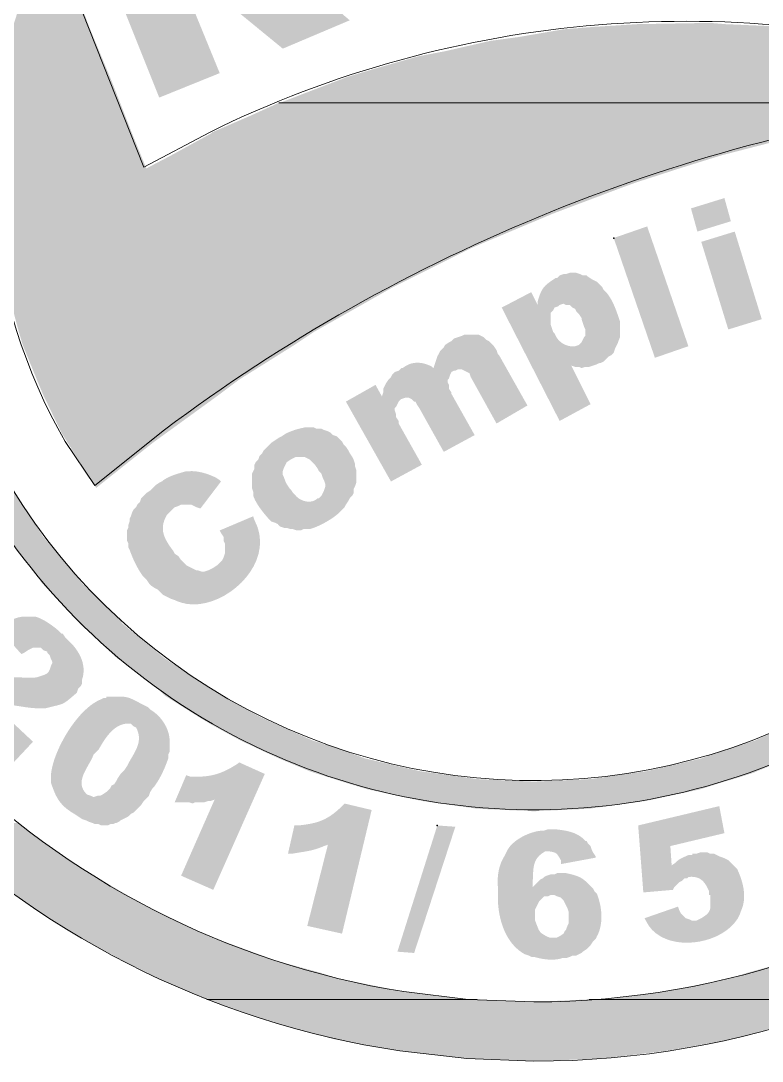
# Model space of a CAD drawing. Header units: inches. Extents: x 0 to 16.2, y 0 to 11.4.
# Drawn here: x 14.613 to 15.093, y 8.907 to 9.58 of the extents above; entities that cross this region are included whole.
import ezdxf

# ---------------------------------------------------------------- set-up
doc = ezdxf.new("R2010")
doc.units = ezdxf.units.IN
doc.header["$MEASUREMENT"] = 0
doc.layers.add('Color-3-Line_Weight-0', color=3, linetype='Continuous', lineweight=0)
doc.layers.add('Color-3-Line_Weight-20', color=3, linetype='Continuous', lineweight=20)
doc.layers.add('P2C-Hatch', color=7, linetype='Continuous')

msp = doc.modelspace()

# ---------------------------------------------------------------- hatches: boundary and pattern name
at = {"layer": 'P2C-Hatch', "transparency": 33554636}
for points in [[(14.71667, 9.68083), (14.6525, 9.655), (14.7025, 9.53), (14.74167, 9.54583), (14.72083, 9.59667), (14.72417, 9.5975), (14.77417, 9.61833), (14.76333, 9.61833), (14.76417, 9.61917), (14.76538, 9.62004), (14.7666, 9.621), (14.76783, 9.62203), (14.76906, 9.62313), (14.77028, 9.62429), (14.77147, 9.6255), (14.77264, 9.62677), (14.77377, 9.62809), (14.77486, 9.62945), (14.7759, 9.63085), (14.77687, 9.63229), (14.77778, 9.63375), (14.77862, 9.63523), (14.77937, 9.63673), (14.78003, 9.63824), (14.78059, 9.63977), (14.78104, 9.64129), (14.78137, 9.64281), (14.78159, 9.64433), (14.78167, 9.64583), (14.7825, 9.6475), (14.71167, 9.62), (14.70167, 9.645), (14.71833, 9.6525), (14.77333, 9.67667), (14.77083, 9.67917), (14.76898, 9.68101), (14.76703, 9.68263), (14.765, 9.68405), (14.76288, 9.68526), (14.7607, 9.68629), (14.75845, 9.68713), (14.75615, 9.68779), (14.75381, 9.68829), (14.75142, 9.68863), (14.74901, 9.68881), (14.74657, 9.68886), (14.74412, 9.68876), (14.74167, 9.68855), (14.73922, 9.68821), (14.73677, 9.68776), (14.73435, 9.68722), (14.73195, 9.68657), (14.72959, 9.68585), (14.72727, 9.68504), (14.725, 9.68417), (14.72083, 9.6825)], [(14.77417, 9.61833), (14.72417, 9.5975), (14.72833, 9.59917), (14.72933, 9.59921), (14.73032, 9.59921), (14.73131, 9.59915), (14.73229, 9.59905), (14.73327, 9.59891), (14.73423, 9.59871), (14.73519, 9.59848), (14.73613, 9.5982), (14.73706, 9.59787), (14.73797, 9.59751), (14.73886, 9.5971), (14.73974, 9.59665), (14.74059, 9.59616), (14.74142, 9.59563), (14.74223, 9.59506), (14.74301, 9.59445), (14.74376, 9.59381), (14.74448, 9.59313), (14.74517, 9.59242), (14.74583, 9.59167), (14.7825, 9.56167), (14.82583, 9.58), (14.7925, 9.60833), (14.79208, 9.60874), (14.79158, 9.60918), (14.791, 9.60964), (14.79035, 9.61012), (14.78965, 9.61062), (14.78889, 9.61112), (14.78808, 9.61164), (14.78724, 9.61215), (14.78638, 9.61266), (14.78549, 9.61316), (14.7846, 9.61365), (14.78371, 9.61412), (14.78282, 9.61457), (14.78195, 9.61499), (14.7811, 9.61537), (14.78028, 9.61573), (14.7795, 9.61603), (14.77878, 9.6163), (14.7781, 9.61651), (14.7775, 9.61667), (14.775, 9.61833)], [(14.61833, 9.60833), (14.6075, 9.575), (14.6575, 9.575)], [(14.61833, 9.60833), (14.645, 9.60833), (14.6575, 9.575)], [(15.01167, 9.5775), (14.985, 9.57583), (15.1075, 9.57583)], [(15.05917, 9.57833), (15.01167, 9.5775), (15.06917, 9.5775)], [(15.01167, 9.5775), (15.06917, 9.5775), (15.1075, 9.57583)], [(14.6075, 9.575), (14.6, 9.54083), (14.67167, 9.54083)], [(14.6075, 9.575), (14.6575, 9.575), (14.67167, 9.54083)], [(14.96417, 9.57417), (14.935, 9.56917), (15.155, 9.56917)], [(14.985, 9.57583), (14.96417, 9.57417), (15.12, 9.57417)], [(14.96417, 9.57417), (15.12, 9.57417), (15.155, 9.56917)], [(14.985, 9.57583), (15.1075, 9.57583), (15.12, 9.57417)], [(14.91667, 9.56667), (14.8875, 9.56), (15.20167, 9.56)], [(14.935, 9.56917), (14.91667, 9.56667), (15.16833, 9.56667)], [(14.91667, 9.56667), (15.16833, 9.56667), (15.20167, 9.56)], [(14.935, 9.56917), (15.155, 9.56917), (15.16833, 9.56667)], [(14.8875, 9.56), (14.87, 9.55667), (15.21583, 9.55667)], [(14.8875, 9.56), (15.20167, 9.56), (15.21583, 9.55667)], [(14.87, 9.55667), (14.84083, 9.54833), (15.2475, 9.54833)], [(14.87, 9.55667), (15.21583, 9.55667), (15.2475, 9.54833)], [(14.82417, 9.54333), (14.79583, 9.5325), (15.2925, 9.5325)], [(14.84083, 9.54833), (14.82417, 9.54333), (15.26167, 9.54333)], [(14.82417, 9.54333), (15.26167, 9.54333), (15.2925, 9.5325)], [(14.84083, 9.54833), (15.2475, 9.54833), (15.26167, 9.54333)], [(14.6, 9.54083), (14.59583, 9.50667), (14.685, 9.50667)], [(14.6, 9.54083), (14.67167, 9.54083), (14.685, 9.50667)], [(14.79583, 9.5325), (14.78083, 9.52667), (15.235, 9.52667)], [(14.79583, 9.5325), (15.2925, 9.5325), (15.235, 9.52667)], [(14.78, 9.52667), (14.76167, 9.51833), (15.17833, 9.51833)], [(14.78, 9.52667), (15.23167, 9.52667), (15.17833, 9.51833)], [(14.76167, 9.51833), (14.73667, 9.5075), (15.12167, 9.5075)], [(14.76167, 9.51833), (15.17833, 9.51833), (15.12167, 9.5075)], [(14.59583, 9.50667), (14.59583, 9.48417), (14.69417, 9.48417)], [(14.59583, 9.50667), (14.685, 9.50667), (14.69417, 9.48417)], [(14.73583, 9.50667), (14.71, 9.4925), (15.06583, 9.4925)], [(14.73667, 9.5075), (14.73583, 9.50667), (15.12083, 9.50667)], [(14.73583, 9.50667), (15.12083, 9.50667), (15.06583, 9.4925)], [(14.73667, 9.5075), (15.12167, 9.5075), (15.12083, 9.50667)], [(14.71, 9.4925), (14.69417, 9.48417), (15.03917, 9.48417)], [(14.71, 9.4925), (15.06583, 9.4925), (15.03917, 9.48417)], [(14.59583, 9.48417), (14.59583, 9.475), (15.01083, 9.475)], [(14.59583, 9.48417), (15.03917, 9.48417), (15.01083, 9.475)], [(14.59583, 9.475), (14.59583, 9.47167), (15.00167, 9.47167)], [(14.59583, 9.475), (15.01083, 9.475), (15.00167, 9.47167)], [(14.59583, 9.47167), (14.59667, 9.455), (14.9575, 9.455)], [(14.59583, 9.47167), (15.00167, 9.47167), (14.9575, 9.455)], [(15.06833, 9.465), (15.04667, 9.45833), (15.05083, 9.44333), (15.0725, 9.45)], [(14.59667, 9.455), (14.59833, 9.4375), (14.91583, 9.4375)], [(14.59667, 9.455), (14.9575, 9.455), (14.91583, 9.4375)], [(14.99667, 9.43917), (15.01833, 9.44667), (15.045, 9.36917), (15.02333, 9.36167)], [(15.075, 9.44333), (15.05333, 9.43667), (15.07083, 9.38), (15.0925, 9.38667)], [(14.59833, 9.4375), (14.59917, 9.4325), (14.90417, 9.4325)], [(14.59833, 9.4375), (14.91583, 9.4375), (14.90417, 9.4325)], [(14.59917, 9.4325), (14.60417, 9.40667), (14.8525, 9.40667)], [(14.59917, 9.4325), (14.90417, 9.4325), (14.8525, 9.40667)], [(14.96, 9.41333), (14.95917, 9.41333), (14.95808, 9.41261), (14.95707, 9.41195), (14.95615, 9.41132), (14.9553, 9.41072), (14.95452, 9.41014), (14.9538, 9.40958), (14.95314, 9.40903), (14.95254, 9.40847), (14.95198, 9.4079), (14.95147, 9.40731), (14.95099, 9.40669), (14.95055, 9.40603), (14.95013, 9.40532), (14.94974, 9.40456), (14.94935, 9.40373), (14.94898, 9.40283), (14.94862, 9.40185), (14.94825, 9.40078), (14.94788, 9.39961), (14.9475, 9.39833), (14.9475, 9.39583), (14.9825, 9.4125), (14.98, 9.41417), (14.97917, 9.415), (14.97667, 9.415), (14.975, 9.41583), (14.9725, 9.41667), (14.96833, 9.41667), (14.96583, 9.41583), (14.96417, 9.41583), (14.96167, 9.415)], [(14.94333, 9.40417), (14.92417, 9.39417), (14.96167, 9.32083), (14.98167, 9.33167), (14.96917, 9.35667), (15, 9.37333), (15.00083, 9.375), (15.00083, 9.38333), (14.97417, 9.37), (14.97167, 9.36917), (14.97092, 9.36909), (14.97018, 9.36906), (14.96943, 9.36909), (14.96868, 9.36916), (14.96794, 9.36928), (14.96721, 9.36945), (14.96648, 9.36966), (14.96577, 9.36992), (14.96507, 9.37021), (14.9644, 9.37055), (14.96374, 9.37093), (14.9631, 9.37134), (14.96249, 9.37179), (14.96191, 9.37228), (14.96136, 9.3728), (14.96085, 9.37335), (14.96036, 9.37393), (14.95992, 9.37453), (14.95952, 9.37517), (14.95917, 9.37583), (14.95833, 9.3775), (14.9575, 9.37833), (14.95583, 9.38333), (14.95583, 9.39083), (14.9575, 9.3925), (14.95833, 9.39417), (14.96083, 9.395), (14.9875, 9.40917), (14.98583, 9.41083), (14.9825, 9.4125), (14.9475, 9.39583)], [(14.9875, 9.40917), (14.96083, 9.395), (14.96167, 9.39583), (14.96417, 9.39667), (14.96583, 9.39583), (14.96833, 9.39583), (14.97, 9.39417), (14.97167, 9.39333), (14.9725, 9.39167), (14.97417, 9.39), (14.97583, 9.3875), (14.97583, 9.38667), (14.9775, 9.38167), (14.97833, 9.38), (14.97833, 9.37583), (14.9775, 9.375), (14.97583, 9.37167), (14.97417, 9.37), (15.00083, 9.38333), (15.00083, 9.385), (15.00045, 9.38611), (15.00006, 9.38723), (14.99967, 9.38836), (14.99928, 9.38949), (14.99888, 9.39062), (14.99847, 9.39175), (14.99804, 9.39288), (14.9976, 9.394), (14.99714, 9.39511), (14.99666, 9.3962), (14.99616, 9.39728), (14.99562, 9.39835), (14.99506, 9.39939), (14.99446, 9.4004), (14.99382, 9.40139), (14.99315, 9.40235), (14.99243, 9.40328), (14.99167, 9.40417), (14.99086, 9.40502), (14.99, 9.40583), (14.98917, 9.4075)], [(14.60417, 9.40667), (14.605, 9.40333), (14.84667, 9.40333)], [(14.60417, 9.40667), (14.8525, 9.40667), (14.84667, 9.40333)], [(14.605, 9.40333), (14.61167, 9.37833), (14.8025, 9.37833)], [(14.605, 9.40333), (14.84667, 9.40333), (14.8025, 9.37833)], [(14.61167, 9.37833), (14.61417, 9.37), (14.79, 9.37)], [(14.61167, 9.37833), (14.8025, 9.37833), (14.79, 9.37)], [(14.89333, 9.37417), (14.89167, 9.3725), (14.89, 9.37167), (14.8875, 9.37), (14.88667, 9.36833), (14.885, 9.36667), (14.88417, 9.36583), (14.8825, 9.3625), (14.88, 9.355), (14.84667, 9.33667), (14.91417, 9.37333), (14.9125, 9.375), (14.90917, 9.37667), (14.9, 9.37667), (14.89833, 9.37583), (14.89583, 9.375)], [(14.61417, 9.37), (14.62333, 9.3475), (14.75417, 9.3475)], [(14.61417, 9.37), (14.79, 9.37), (14.75417, 9.3475)], [(14.8425, 9.34417), (14.82333, 9.33333), (14.8525, 9.28167), (14.8725, 9.2925), (14.8575, 9.31917), (14.8575, 9.32083), (14.85583, 9.32333), (14.85583, 9.325), (14.855, 9.3275), (14.855, 9.32917), (14.85583, 9.33), (14.8575, 9.33333), (14.85917, 9.335), (14.91917, 9.36917), (14.91583, 9.3725), (14.91417, 9.37333), (14.84667, 9.33667)], [(14.91917, 9.36917), (14.85917, 9.335), (14.89333, 9.35333), (14.89417, 9.35333), (14.89583, 9.35417), (14.89833, 9.35417), (14.90333, 9.35167), (14.90417, 9.34917), (14.92083, 9.31917), (14.94083, 9.33083), (14.9225, 9.36333), (14.92167, 9.36417), (14.92083, 9.36667)], [(15, 9.37333), (14.96917, 9.35667), (14.97167, 9.35583), (14.97417, 9.35583), (14.97583, 9.355), (14.97833, 9.35583), (14.98083, 9.35583), (14.98333, 9.35667), (14.98583, 9.3575), (14.9875, 9.35833), (14.98833, 9.35833), (14.99, 9.35917), (14.99333, 9.3625), (14.995, 9.36333), (14.99667, 9.365), (14.9975, 9.3675), (14.99917, 9.37083)], [(14.86, 9.355), (14.85917, 9.355), (14.8575, 9.35333), (14.855, 9.3525), (14.85333, 9.35083), (14.8525, 9.34917), (14.85083, 9.3475), (14.84917, 9.345), (14.8475, 9.34167), (14.8475, 9.33917), (14.84667, 9.33667), (14.88, 9.355), (14.87917, 9.35583), (14.87848, 9.35621), (14.87778, 9.35656), (14.87707, 9.35688), (14.87635, 9.35718), (14.87561, 9.35745), (14.87487, 9.35769), (14.87412, 9.3579), (14.87336, 9.35808), (14.8726, 9.35823), (14.87183, 9.35834), (14.87106, 9.35843), (14.87028, 9.35848), (14.86951, 9.35849), (14.86873, 9.35846), (14.86796, 9.3584), (14.86719, 9.3583), (14.86643, 9.35816), (14.86567, 9.35799), (14.86491, 9.35776), (14.86417, 9.3575), (14.8625, 9.35667)], [(14.85917, 9.335), (14.86167, 9.33583), (14.86417, 9.33583), (14.86583, 9.335), (14.8675, 9.33333), (14.86833, 9.33333), (14.86917, 9.33167), (14.87083, 9.32917), (14.88667, 9.30083), (14.90667, 9.31167), (14.89167, 9.33833), (14.89167, 9.33917), (14.89, 9.34167), (14.89, 9.34417), (14.88917, 9.34583), (14.88917, 9.3475), (14.89, 9.34833), (14.89083, 9.35083), (14.89167, 9.3525), (14.89333, 9.35333)], [(14.62333, 9.3475), (14.6275, 9.3375), (14.74083, 9.3375)], [(14.62333, 9.3475), (14.75417, 9.3475), (14.74083, 9.3375)], [(14.6275, 9.3375), (14.63917, 9.31333), (14.7075, 9.31333)], [(14.6275, 9.3375), (14.74083, 9.3375), (14.7075, 9.31333)], [(14.7775, 9.30833), (14.775, 9.30667), (14.77, 9.30167), (14.76917, 9.3), (14.7675, 9.29833), (14.76667, 9.29583), (14.765, 9.29417), (14.76417, 9.2925), (14.76417, 9.29), (14.7625, 9.28667), (14.7625, 9.27917), (14.7875, 9.29583), (14.79083, 9.2975), (14.79667, 9.2975), (14.8, 9.29583), (14.80333, 9.2925), (14.805, 9.29), (14.80583, 9.28833), (14.8075, 9.28667), (14.80833, 9.28417), (14.80917, 9.2825), (14.81, 9.28), (14.81, 9.27833), (14.80917, 9.27583), (14.8075, 9.2725), (14.80583, 9.27083), (14.83, 9.2875), (14.83, 9.28917), (14.82917, 9.29167), (14.82917, 9.29333), (14.82833, 9.29583), (14.8275, 9.2975), (14.82583, 9.3), (14.825, 9.30167), (14.82333, 9.30417), (14.82167, 9.30583), (14.82083, 9.3075), (14.8175, 9.31083), (14.815, 9.31167), (14.81333, 9.31333), (14.81167, 9.31417), (14.80917, 9.315), (14.8075, 9.31583), (14.80417, 9.31583), (14.8025, 9.31667), (14.79667, 9.31667), (14.7959, 9.31648), (14.7952, 9.31631), (14.79457, 9.31616), (14.79399, 9.31602), (14.79347, 9.31589), (14.79299, 9.31578), (14.79254, 9.31567), (14.79211, 9.31556), (14.7917, 9.31545), (14.7913, 9.31534), (14.7909, 9.31522), (14.79049, 9.31509), (14.79006, 9.31495), (14.7896, 9.31479), (14.78911, 9.31461), (14.78857, 9.31441), (14.78799, 9.31419), (14.78734, 9.31394), (14.78663, 9.31365), (14.78583, 9.31333), (14.78417, 9.3125), (14.78167, 9.31083), (14.78, 9.31)], [(14.63917, 9.31333), (14.64333, 9.30667), (14.69833, 9.30667)], [(14.63917, 9.31333), (14.7075, 9.31333), (14.69833, 9.30667)], [(14.64333, 9.30667), (14.69833, 9.30667), (14.66167, 9.2775)], [(14.7625, 9.27917), (14.7625, 9.2775), (14.76333, 9.275), (14.76333, 9.2725), (14.76367, 9.27164), (14.76403, 9.27079), (14.76441, 9.26997), (14.76482, 9.26916), (14.76525, 9.26836), (14.76569, 9.26758), (14.76616, 9.26681), (14.76665, 9.26605), (14.76715, 9.2653), (14.76766, 9.26456), (14.76819, 9.26383), (14.76873, 9.26311), (14.76928, 9.2624), (14.76984, 9.26169), (14.77041, 9.26098), (14.77099, 9.26028), (14.77157, 9.25959), (14.77216, 9.25889), (14.77274, 9.2582), (14.77333, 9.2575), (14.775, 9.25583), (14.7775, 9.255), (14.77917, 9.25417), (14.78083, 9.2525), (14.78333, 9.25167), (14.785, 9.25167), (14.7875, 9.25083), (14.78917, 9.25083), (14.79167, 9.25), (14.79417, 9.25), (14.79583, 9.25083), (14.8, 9.25083), (14.8025, 9.25167), (14.80331, 9.25198), (14.80415, 9.25233), (14.80501, 9.2527), (14.80589, 9.2531), (14.80678, 9.25353), (14.80768, 9.25397), (14.80859, 9.25444), (14.80951, 9.25492), (14.81042, 9.25543), (14.81132, 9.25595), (14.81222, 9.25648), (14.8131, 9.25703), (14.81396, 9.25759), (14.81481, 9.25815), (14.81562, 9.25873), (14.81641, 9.25931), (14.81716, 9.2599), (14.81787, 9.26049), (14.81854, 9.26108), (14.81917, 9.26167), (14.8225, 9.265), (14.82333, 9.26667), (14.825, 9.26917), (14.82583, 9.27083), (14.8275, 9.2725), (14.82833, 9.27417), (14.82833, 9.27667), (14.82917, 9.27833), (14.83, 9.28083), (14.83, 9.2875), (14.80583, 9.27083), (14.805, 9.27083), (14.80443, 9.27029), (14.80381, 9.26983), (14.80315, 9.26945), (14.80245, 9.26914), (14.80172, 9.2689), (14.80097, 9.26874), (14.8002, 9.26865), (14.79941, 9.26862), (14.79862, 9.26865), (14.79782, 9.26874), (14.79702, 9.2689), (14.79623, 9.26911), (14.79546, 9.26937), (14.7947, 9.26968), (14.79396, 9.27005), (14.79326, 9.27045), (14.79259, 9.27091), (14.79196, 9.2714), (14.79137, 9.27193), (14.79083, 9.2725), (14.78917, 9.27417), (14.7875, 9.27667), (14.78667, 9.2775), (14.785, 9.28), (14.78417, 9.28167), (14.78333, 9.28417), (14.7825, 9.28583), (14.7825, 9.28833), (14.78333, 9.29083), (14.785, 9.29417), (14.7875, 9.29583)], [(14.69833, 9.2775), (14.69667, 9.27583), (14.69417, 9.27417), (14.69083, 9.27083), (14.69, 9.26833), (14.68833, 9.26667), (14.6875, 9.265), (14.68583, 9.26333), (14.685, 9.26167), (14.68417, 9.25917), (14.68333, 9.2575), (14.68333, 9.25583), (14.6825, 9.25333), (14.6825, 9.25167), (14.68167, 9.25), (14.68167, 9.24333), (14.6825, 9.24167), (14.71083, 9.26333), (14.7125, 9.265), (14.715, 9.26583), (14.71667, 9.26667), (14.72333, 9.26667), (14.72667, 9.265), (14.72917, 9.26417), (14.7425, 9.28167), (14.74167, 9.2825), (14.73917, 9.28417), (14.73844, 9.28452), (14.73769, 9.28487), (14.73691, 9.28521), (14.73611, 9.28555), (14.7353, 9.28587), (14.73447, 9.28618), (14.73362, 9.28647), (14.73276, 9.28675), (14.7319, 9.28701), (14.73103, 9.28726), (14.73015, 9.28748), (14.72927, 9.28768), (14.7284, 9.28786), (14.72752, 9.28801), (14.72666, 9.28814), (14.7258, 9.28824), (14.72495, 9.28831), (14.72412, 9.28835), (14.7233, 9.28836), (14.7225, 9.28833), (14.72, 9.28833), (14.71921, 9.2881), (14.71841, 9.28786), (14.71759, 9.28762), (14.71677, 9.28738), (14.71594, 9.28713), (14.7151, 9.28688), (14.71426, 9.28662), (14.71342, 9.28635), (14.71258, 9.28607), (14.71175, 9.28578), (14.71092, 9.28547), (14.71011, 9.28514), (14.7093, 9.28479), (14.70851, 9.28442), (14.70773, 9.28403), (14.70697, 9.28361), (14.70623, 9.28317), (14.70552, 9.2827), (14.70483, 9.2822), (14.70417, 9.28167), (14.7025, 9.28083), (14.7, 9.27917)], [(14.585, 9.27583), (14.60417, 9.24583), (14.6275, 9.24583)], [(14.585, 9.27583), (14.6075, 9.27583), (14.6275, 9.24583)], [(14.6825, 9.24167), (14.6825, 9.23917), (14.68333, 9.2375), (14.68366, 9.23662), (14.68399, 9.23574), (14.68432, 9.23487), (14.68467, 9.234), (14.68502, 9.23314), (14.68539, 9.23228), (14.68576, 9.23142), (14.68614, 9.23057), (14.68654, 9.22973), (14.68694, 9.22889), (14.68736, 9.22805), (14.68779, 9.22722), (14.68822, 9.2264), (14.68868, 9.22558), (14.68914, 9.22477), (14.68962, 9.22397), (14.69011, 9.22318), (14.69061, 9.22239), (14.69113, 9.22161), (14.69167, 9.22083), (14.69417, 9.21833), (14.69583, 9.21583), (14.6975, 9.21417), (14.7, 9.2125), (14.70167, 9.21167), (14.705, 9.20833), (14.70833, 9.20667), (14.71, 9.20583), (14.7125, 9.205), (14.71417, 9.20417), (14.74, 9.2275), (14.7375, 9.22583), (14.73417, 9.22417), (14.73167, 9.22333), (14.73, 9.22333), (14.7275, 9.22417), (14.72667, 9.22417), (14.72, 9.2275), (14.71667, 9.23083), (14.715, 9.23333), (14.7125, 9.235), (14.71167, 9.23667), (14.71083, 9.23779), (14.71002, 9.2389), (14.70925, 9.24), (14.70852, 9.2411), (14.70784, 9.24219), (14.70722, 9.24328), (14.70665, 9.24437), (14.70615, 9.24546), (14.70572, 9.24656), (14.70537, 9.24768), (14.7051, 9.2488), (14.70493, 9.24994), (14.70485, 9.25111), (14.70487, 9.25229), (14.705, 9.25349), (14.70525, 9.25473), (14.70562, 9.25599), (14.70611, 9.25729), (14.70674, 9.25863), (14.7075, 9.26), (14.71083, 9.26333)], [(14.74167, 9.25), (14.7425, 9.24833), (14.74417, 9.24583), (14.74417, 9.24333), (14.745, 9.24167), (14.745, 9.235), (14.74417, 9.2325), (14.74333, 9.23083), (14.74, 9.2275), (14.71417, 9.20417), (14.71667, 9.20333), (14.72047, 9.20245), (14.72443, 9.20213), (14.72849, 9.20235), (14.7326, 9.20307), (14.73671, 9.20425), (14.74078, 9.20588), (14.74474, 9.2079), (14.74856, 9.21031), (14.75217, 9.21305), (14.75554, 9.2161), (14.7586, 9.21944), (14.7613, 9.22301), (14.76361, 9.2268), (14.76546, 9.23078), (14.7668, 9.2349), (14.76759, 9.23915), (14.76777, 9.24348), (14.76729, 9.24786), (14.76611, 9.25227), (14.76417, 9.25667), (14.76333, 9.25917)], [(14.60417, 9.24583), (14.60417, 9.245), (14.62833, 9.245)], [(14.60417, 9.24583), (14.6275, 9.24583), (14.62833, 9.245)], [(14.60417, 9.245), (14.62583, 9.2175), (14.65167, 9.2175)], [(14.60417, 9.245), (14.62833, 9.245), (14.65167, 9.2175)], [(14.62583, 9.2175), (14.62583, 9.21667), (14.65167, 9.21667)], [(14.62583, 9.2175), (14.65167, 9.2175), (14.65167, 9.21667)], [(14.62583, 9.21667), (14.65, 9.19167), (14.6775, 9.19167)], [(14.62583, 9.21667), (14.65167, 9.21667), (14.6775, 9.19167)], [(14.64, 9.18333), (14.63917, 9.18333), (14.6375, 9.185), (14.63699, 9.18546), (14.63642, 9.18594), (14.6358, 9.18646), (14.63514, 9.18699), (14.63443, 9.18754), (14.63368, 9.1881), (14.6329, 9.18866), (14.6321, 9.18922), (14.63128, 9.18978), (14.63044, 9.19033), (14.6296, 9.19087), (14.62875, 9.19138), (14.6279, 9.19187), (14.62706, 9.19233), (14.62624, 9.19275), (14.62543, 9.19314), (14.62465, 9.19348), (14.62389, 9.19376), (14.62318, 9.19399), (14.6225, 9.19417), (14.61833, 9.19417), (14.61747, 9.19426), (14.61661, 9.19431), (14.61575, 9.19432), (14.61489, 9.19429), (14.61404, 9.19422), (14.61319, 9.19411), (14.61235, 9.19396), (14.61152, 9.19377), (14.6107, 9.19355), (14.60989, 9.1933), (14.60908, 9.19301), (14.60829, 9.19269), (14.60751, 9.19234), (14.60675, 9.19196), (14.606, 9.19156), (14.60526, 9.19113), (14.60454, 9.19067), (14.60384, 9.19019), (14.60316, 9.18969), (14.6025, 9.18917), (14.6, 9.18833), (14.59833, 9.18667), (14.61333, 9.17), (14.615, 9.17083), (14.6175, 9.1725), (14.62083, 9.17417), (14.62583, 9.17417), (14.6275, 9.1725), (14.63, 9.17167), (14.6525, 9.15083), (14.6525, 9.15333), (14.65296, 9.1548), (14.65329, 9.15627), (14.65349, 9.15773), (14.65358, 9.15917), (14.65355, 9.16061), (14.65342, 9.16203), (14.65318, 9.16343), (14.65285, 9.16482), (14.65243, 9.16618), (14.65192, 9.16752), (14.65133, 9.16884), (14.65067, 9.17012), (14.64994, 9.17138), (14.64914, 9.17261), (14.64829, 9.1738), (14.64738, 9.17495), (14.64643, 9.17607), (14.64543, 9.17715), (14.6444, 9.17818), (14.64333, 9.17917), (14.64167, 9.18083)], [(14.65, 9.19167), (14.65083, 9.19), (14.67833, 9.19)], [(14.65, 9.19167), (14.6775, 9.19167), (14.67833, 9.19)], [(14.65083, 9.19), (14.675, 9.1675), (14.70583, 9.1675)], [(14.65083, 9.19), (14.67833, 9.19), (14.70583, 9.1675)], [(14.6525, 9.15083), (14.63, 9.17167), (14.63, 9.17083), (14.63167, 9.16917), (14.6325, 9.16667), (14.63333, 9.165), (14.63333, 9.16417), (14.6325, 9.1625), (14.63167, 9.16), (14.63083, 9.15833), (14.63, 9.1575), (14.62833, 9.15667), (14.62583, 9.15583), (14.62333, 9.155), (14.62248, 9.15489), (14.62164, 9.15481), (14.62081, 9.15476), (14.61998, 9.15472), (14.61916, 9.1547), (14.61834, 9.1547), (14.61752, 9.15471), (14.6167, 9.15473), (14.61588, 9.15476), (14.61507, 9.1548), (14.61425, 9.15484), (14.61343, 9.15488), (14.61261, 9.15492), (14.61178, 9.15496), (14.61094, 9.15499), (14.61011, 9.15502), (14.60926, 9.15504), (14.6084, 9.15504), (14.60754, 9.15503), (14.60667, 9.155), (14.605, 9.15583), (14.59667, 9.15583), (14.59595, 9.15608), (14.59522, 9.15629), (14.59448, 9.15646), (14.59374, 9.1566), (14.59299, 9.1567), (14.59223, 9.15676), (14.59147, 9.1568), (14.59071, 9.15682), (14.58994, 9.1568), (14.58918, 9.15677), (14.58841, 9.15672), (14.58764, 9.15665), (14.58688, 9.15657), (14.58612, 9.15648), (14.58536, 9.15638), (14.58461, 9.15627), (14.58386, 9.15616), (14.58312, 9.15605), (14.58239, 9.15594), (14.58167, 9.15583), (14.57833, 9.15583), (14.57734, 9.15533), (14.57647, 9.15494), (14.57571, 9.15464), (14.57504, 9.15443), (14.57444, 9.15428), (14.57391, 9.15419), (14.57343, 9.15414), (14.57297, 9.1541), (14.57253, 9.15408), (14.57208, 9.15404), (14.57162, 9.15398), (14.57113, 9.15389), (14.57059, 9.15374), (14.56999, 9.15353), (14.56931, 9.15324), (14.56853, 9.15284), (14.56764, 9.15234), (14.56663, 9.15171), (14.56548, 9.15093), (14.56417, 9.15), (14.56167, 9.14917), (14.55833, 9.14583), (14.60833, 9.1), (14.62083, 9.11333), (14.595, 9.1375), (14.6, 9.1375), (14.6011, 9.13751), (14.60224, 9.13748), (14.60342, 9.13741), (14.60463, 9.13731), (14.60587, 9.13717), (14.60713, 9.13701), (14.60842, 9.13683), (14.60972, 9.13664), (14.61103, 9.13643), (14.61235, 9.13622), (14.61368, 9.13602), (14.615, 9.13581), (14.61632, 9.13562), (14.61762, 9.13545), (14.61891, 9.13529), (14.62019, 9.13516), (14.62144, 9.13506), (14.62266, 9.135), (14.62385, 9.13498), (14.625, 9.135), (14.62917, 9.135), (14.63092, 9.13546), (14.63247, 9.13584), (14.63383, 9.13618), (14.63504, 9.13647), (14.6361, 9.13672), (14.63705, 9.13696), (14.63789, 9.13719), (14.63866, 9.13743), (14.63937, 9.13768), (14.64004, 9.13796), (14.64069, 9.13829), (14.64134, 9.13866), (14.64202, 9.1391), (14.64275, 9.13962), (14.64354, 9.14022), (14.64441, 9.14093), (14.64539, 9.14175), (14.64649, 9.14269), (14.64775, 9.14377), (14.64917, 9.145), (14.65, 9.1475), (14.65167, 9.14917)], [(14.675, 9.1675), (14.6775, 9.16583), (14.70833, 9.16583)], [(14.675, 9.1675), (14.70583, 9.1675), (14.70833, 9.16583)], [(14.6775, 9.16583), (14.70167, 9.1475), (14.73583, 9.1475)], [(14.6775, 9.16583), (14.70833, 9.16583), (14.73583, 9.1475)], [(14.70167, 9.1475), (14.70583, 9.14333), (14.7425, 9.14333)], [(14.70167, 9.1475), (14.73583, 9.1475), (14.7425, 9.14333)], [(14.695, 9.13583), (14.69333, 9.13667), (14.69175, 9.13746), (14.69033, 9.13818), (14.68907, 9.13883), (14.68793, 9.13942), (14.6869, 9.13995), (14.68596, 9.14042), (14.68509, 9.14084), (14.68427, 9.1412), (14.68347, 9.14151), (14.68268, 9.14178), (14.68188, 9.142), (14.68105, 9.14219), (14.68017, 9.14233), (14.67921, 9.14244), (14.67816, 9.14251), (14.677, 9.14256), (14.67571, 9.14258), (14.67426, 9.14257), (14.67264, 9.14255), (14.67083, 9.1425), (14.66833, 9.1425), (14.66833, 9.14167), (14.66667, 9.14167), (14.665, 9.14083), (14.66271, 9.13979), (14.66043, 9.13846), (14.65816, 9.13687), (14.65592, 9.13503), (14.65371, 9.13297), (14.65155, 9.13072), (14.64945, 9.1283), (14.64742, 9.12573), (14.64547, 9.12304), (14.64361, 9.12026), (14.64186, 9.11741), (14.64022, 9.1145), (14.6387, 9.11158), (14.63732, 9.10865), (14.63609, 9.10576), (14.63501, 9.10291), (14.6341, 9.10013), (14.63337, 9.09746), (14.63284, 9.0949), (14.6325, 9.0925), (14.6325, 9.08667), (14.63297, 9.08526), (14.63344, 9.08392), (14.63392, 9.08264), (14.6344, 9.08142), (14.63489, 9.08025), (14.6354, 9.07913), (14.63594, 9.07806), (14.6365, 9.07703), (14.6371, 9.07604), (14.63774, 9.07509), (14.63842, 9.07417), (14.63916, 9.07327), (14.63995, 9.0724), (14.6408, 9.07155), (14.64172, 9.07072), (14.64271, 9.06989), (14.64378, 9.06908), (14.64493, 9.06828), (14.64617, 9.06747), (14.6475, 9.06667), (14.65, 9.065), (14.6525, 9.06333), (14.655, 9.0625), (14.65667, 9.06167), (14.65917, 9.06083), (14.66083, 9.06), (14.66333, 9.06), (14.665, 9.05917), (14.66917, 9.05917), (14.67083, 9.06), (14.6725, 9.06), (14.67417, 9.06083), (14.675, 9.06083), (14.67667, 9.06167), (14.6775, 9.0625), (14.67917, 9.06333), (14.65583, 9.07917), (14.655, 9.08), (14.654, 9.08122), (14.65325, 9.08245), (14.65272, 9.0837), (14.65239, 9.08496), (14.65226, 9.08623), (14.65229, 9.08751), (14.65246, 9.0888), (14.65277, 9.09008), (14.6532, 9.09137), (14.65371, 9.09266), (14.65431, 9.09394), (14.65496, 9.09522), (14.65564, 9.09649), (14.65635, 9.09775), (14.65706, 9.099), (14.65776, 9.10024), (14.65842, 9.10146), (14.65902, 9.10266), (14.65956, 9.10384), (14.66, 9.105), (14.66333, 9.10833), (14.664, 9.1095), (14.6647, 9.11069), (14.66543, 9.1119), (14.66619, 9.11311), (14.66698, 9.11433), (14.6678, 9.11552), (14.66867, 9.1167), (14.66957, 9.11783), (14.67052, 9.11893), (14.67151, 9.11996), (14.67254, 9.12093), (14.67362, 9.12183), (14.67475, 9.12264), (14.67592, 9.12335), (14.67716, 9.12395), (14.67844, 9.12444), (14.67978, 9.1248), (14.68118, 9.12502), (14.68264, 9.12509), (14.68417, 9.125), (14.68583, 9.12333), (14.70917, 9.10917), (14.70917, 9.11083), (14.70927, 9.11211), (14.70929, 9.11337), (14.70924, 9.11463), (14.70912, 9.11587), (14.70893, 9.1171), (14.70867, 9.11831), (14.70835, 9.1195), (14.70796, 9.12067), (14.70751, 9.12182), (14.70701, 9.12295), (14.70644, 9.12405), (14.70582, 9.12512), (14.70515, 9.12616), (14.70443, 9.12718), (14.70366, 9.12816), (14.70285, 9.1291), (14.70199, 9.13001), (14.70109, 9.13088), (14.70015, 9.13171), (14.69917, 9.1325), (14.69667, 9.13417)], [(14.70583, 9.14333), (14.72833, 9.12917), (14.76833, 9.12917)], [(14.70583, 9.14333), (14.7425, 9.14333), (14.76833, 9.12917)], [(14.72833, 9.12917), (14.73667, 9.12417), (14.77917, 9.12417)], [(14.72833, 9.12917), (14.76833, 9.12917), (14.77917, 9.12417)], [(14.70917, 9.10917), (14.68583, 9.12333), (14.6875, 9.1225), (14.68833, 9.12083), (14.6888, 9.1195), (14.68913, 9.11821), (14.68932, 9.11694), (14.68939, 9.1157), (14.68935, 9.11449), (14.6892, 9.1133), (14.68895, 9.11213), (14.68863, 9.11097), (14.68822, 9.10984), (14.68776, 9.10871), (14.68723, 9.10759), (14.68666, 9.10648), (14.68606, 9.10537), (14.68543, 9.10427), (14.68478, 9.10316), (14.68413, 9.10205), (14.68349, 9.10093), (14.68285, 9.0998), (14.68224, 9.09866), (14.68167, 9.0975), (14.68, 9.095), (14.6775, 9.0925), (14.67583, 9.09), (14.675, 9.08833), (14.67333, 9.08583), (14.67167, 9.085), (14.67083, 9.08333), (14.67, 9.0825), (14.66833, 9.08083), (14.66583, 9.07917), (14.66417, 9.07833), (14.6625, 9.07833), (14.66, 9.0775), (14.65833, 9.07833), (14.65583, 9.07917), (14.67917, 9.06333), (14.6825, 9.065), (14.68417, 9.06667), (14.68583, 9.0675), (14.69083, 9.0725), (14.6925, 9.075), (14.69583, 9.07833), (14.69667, 9.08083), (14.69833, 9.08333), (14.69917, 9.08417), (14.69972, 9.08492), (14.70027, 9.08571), (14.70082, 9.08653), (14.70136, 9.08738), (14.70189, 9.08825), (14.70241, 9.08914), (14.70292, 9.09006), (14.70343, 9.09099), (14.70392, 9.09193), (14.7044, 9.09289), (14.70486, 9.09386), (14.70531, 9.09483), (14.70575, 9.0958), (14.70617, 9.09678), (14.70658, 9.09775), (14.70697, 9.09872), (14.70734, 9.09969), (14.70769, 9.10064), (14.70802, 9.10158), (14.70833, 9.1025), (14.70833, 9.105), (14.70917, 9.10667)], [(14.73667, 9.12417), (14.755, 9.11417), (14.80167, 9.11417)], [(14.73667, 9.12417), (14.77917, 9.12417), (14.80167, 9.11417)], [(15.11, 9.12417), (15.08833, 9.11417), (15.13417, 9.11417)], [(14.755, 9.11417), (14.76917, 9.1075), (14.8225, 9.1075)], [(14.755, 9.11417), (14.80167, 9.11417), (14.8225, 9.1075)], [(15.08833, 9.11417), (15.06667, 9.1075), (15.12083, 9.1075)], [(15.08833, 9.11417), (15.13417, 9.11417), (15.12083, 9.1075)], [(14.76917, 9.1075), (14.78, 9.1025), (14.83583, 9.1025)], [(14.76917, 9.1075), (14.8225, 9.1075), (14.83583, 9.1025)], [(15.06667, 9.1075), (15.05333, 9.1025), (15.11, 9.1025)], [(15.06667, 9.1075), (15.12083, 9.1075), (15.11, 9.1025)], [(14.77083, 9.0925), (14.75417, 9.1), (14.75333, 9.09917), (14.75177, 9.09816), (14.75025, 9.09723), (14.74875, 9.09637), (14.74729, 9.09557), (14.74585, 9.09484), (14.74442, 9.09418), (14.743, 9.09358), (14.74158, 9.09304), (14.74016, 9.09256), (14.73872, 9.09214), (14.73728, 9.09178), (14.7358, 9.09147), (14.73431, 9.09122), (14.73277, 9.09102), (14.7312, 9.09087), (14.72958, 9.09077), (14.7279, 9.09072), (14.72617, 9.09071), (14.72437, 9.09075), (14.7225, 9.09083), (14.72, 9.09167), (14.73833, 9.07583), (14.71667, 9.02667), (14.7375, 9.0175)], [(14.78, 9.1025), (14.8, 9.09417), (14.87167, 9.09417)], [(14.78, 9.1025), (14.83583, 9.1025), (14.87167, 9.09417)], [(15.05333, 9.1025), (15.0175, 9.09417), (15.08917, 9.09417)], [(15.05333, 9.1025), (15.11, 9.1025), (15.08917, 9.09417)], [(14.8, 9.09417), (14.8025, 9.09333), (14.87833, 9.09333)], [(14.8, 9.09417), (14.87167, 9.09417), (14.87833, 9.09333)], [(14.8025, 9.09333), (14.81583, 9.08917), (14.90833, 9.08917)], [(14.8025, 9.09333), (14.87833, 9.09333), (14.90833, 9.08917)], [(15.01083, 9.09333), (14.98167, 9.08917), (15.07417, 9.08917)], [(15.0175, 9.09417), (15.01083, 9.09333), (15.0875, 9.09333)], [(15.01083, 9.09333), (15.0875, 9.09333), (15.07417, 9.08917)], [(15.0175, 9.09417), (15.08917, 9.09417), (15.0875, 9.09333)], [(14.72, 9.09167), (14.7125, 9.07417), (14.72167, 9.07417), (14.72417, 9.07333), (14.72583, 9.07417), (14.73167, 9.07417), (14.73417, 9.075), (14.73583, 9.075), (14.73833, 9.07583)], [(14.81583, 9.08917), (14.82083, 9.0875), (14.945, 9.0875)], [(14.81583, 9.08917), (14.90833, 9.08917), (14.945, 9.0875)], [(14.82083, 9.0875), (14.8375, 9.0825), (15.0525, 9.0825)], [(14.82083, 9.0875), (15.06833, 9.0875), (15.0525, 9.0825)], [(14.98167, 9.08917), (14.945, 9.0875), (15.06833, 9.0875)], [(14.98167, 9.08917), (15.07417, 9.08917), (15.06833, 9.0875)], [(14.8375, 9.0825), (14.8725, 9.075), (15.0175, 9.075)], [(14.8375, 9.0825), (15.0525, 9.0825), (15.0175, 9.075)], [(14.84, 9.06917), (14.8225, 9.07333), (14.82167, 9.0725), (14.82027, 9.07112), (14.8189, 9.06984), (14.81757, 9.06866), (14.81626, 9.06757), (14.81496, 9.06656), (14.81368, 9.06565), (14.81239, 9.06481), (14.8111, 9.06405), (14.80979, 9.06335), (14.80846, 9.06273), (14.80711, 9.06217), (14.80572, 9.06166), (14.80429, 9.06121), (14.80281, 9.0608), (14.80127, 9.06045), (14.79967, 9.06013), (14.798, 9.05984), (14.79626, 9.05959), (14.79442, 9.05937), (14.7925, 9.05917), (14.79, 9.05917), (14.81167, 9.04667), (14.79833, 8.99417), (14.82083, 8.98917)], [(14.8725, 9.075), (14.90833, 9.07), (14.98083, 9.07)], [(14.8725, 9.075), (15.0175, 9.075), (14.98083, 9.07)], [(14.90833, 9.07), (14.98083, 9.07), (14.945, 9.06833)], [(15.065, 9.07167), (15.0125, 9.05917), (15.01583, 9.01583), (15.035, 9.0175), (15.03583, 9.01917), (15.03917, 9.0225), (15.04083, 9.02333), (15.0425, 9.025), (15.04417, 9.025), (15.07417, 9.03333), (15.07083, 9.03667), (15.0675, 9.03833), (15.065, 9.03917), (15.06333, 9.04), (15.03417, 9.03333), (15.03333, 9.04583), (15.06833, 9.05417)], [(14.55167, 9.06083), (14.56667, 9.04833), (14.6275, 9.04833)], [(14.55167, 9.06083), (14.61167, 9.06083), (14.6275, 9.04833)], [(14.79, 9.05917), (14.78583, 9.04083), (14.78833, 9.04083), (14.7895, 9.04105), (14.79063, 9.04124), (14.79172, 9.04143), (14.79278, 9.0416), (14.79381, 9.04176), (14.79483, 9.04192), (14.79582, 9.04208), (14.7968, 9.04225), (14.79778, 9.04242), (14.79874, 9.0426), (14.79971, 9.0428), (14.80069, 9.04302), (14.80167, 9.04325), (14.80267, 9.04352), (14.80368, 9.04381), (14.80471, 9.04413), (14.80578, 9.0445), (14.80687, 9.0449), (14.808, 9.04534), (14.80917, 9.04583), (14.81167, 9.04667)], [(14.8825, 9.05917), (14.89417, 9.05833), (14.8675, 8.97667), (14.85667, 8.9775)], [(14.95417, 9.05667), (14.95167, 9.05583), (14.9504, 9.05581), (14.94908, 9.0557), (14.94771, 9.0555), (14.94632, 9.05522), (14.9449, 9.05486), (14.94346, 9.05443), (14.94203, 9.05393), (14.9406, 9.05335), (14.93918, 9.05272), (14.9378, 9.05202), (14.93645, 9.05127), (14.93514, 9.05046), (14.93389, 9.0496), (14.9327, 9.0487), (14.93159, 9.04775), (14.93056, 9.04677), (14.92963, 9.04574), (14.9288, 9.04469), (14.92809, 9.04361), (14.9275, 9.0425), (14.92667, 9.04083), (14.95417, 9.0425), (14.95499, 9.04238), (14.95574, 9.04227), (14.9564, 9.04215), (14.957, 9.04204), (14.95753, 9.04191), (14.958, 9.04177), (14.95842, 9.04162), (14.9588, 9.04145), (14.95914, 9.04126), (14.95945, 9.04105), (14.95974, 9.0408), (14.96002, 9.04052), (14.96029, 9.04021), (14.96055, 9.03985), (14.96082, 9.03945), (14.9611, 9.039), (14.96141, 9.03851), (14.96174, 9.03795), (14.9621, 9.03734), (14.9625, 9.03667), (14.9625, 9.03417), (14.985, 9.03833), (14.985, 9.03917), (14.98333, 9.04167), (14.9825, 9.04333), (14.98167, 9.04583), (14.98, 9.0475), (14.97917, 9.04917), (14.97833, 9.04917), (14.97758, 9.04998), (14.97679, 9.05073), (14.97597, 9.05141), (14.97511, 9.05204), (14.97423, 9.05261), (14.97333, 9.05313), (14.9724, 9.0536), (14.97145, 9.05403), (14.97048, 9.05441), (14.96949, 9.05475), (14.96849, 9.05506), (14.96747, 9.05533), (14.96645, 9.05557), (14.96542, 9.05578), (14.96438, 9.05597), (14.96333, 9.05614), (14.96229, 9.05629), (14.96124, 9.05643), (14.9602, 9.05655), (14.95917, 9.05667), (14.95667, 9.05667)], [(14.56667, 9.04833), (14.58417, 9.0325), (14.65083, 9.0325)], [(14.56667, 9.04833), (14.6275, 9.04833), (14.65083, 9.0325)], [(14.92667, 9.04083), (14.92583, 9.03917), (14.92531, 9.03829), (14.92483, 9.0374), (14.92439, 9.0365), (14.92398, 9.03559), (14.92361, 9.03467), (14.92327, 9.03374), (14.92297, 9.0328), (14.9227, 9.03185), (14.92245, 9.0309), (14.92225, 9.02993), (14.92207, 9.02896), (14.92192, 9.02798), (14.92179, 9.027), (14.9217, 9.02601), (14.92163, 9.02502), (14.92159, 9.02402), (14.92157, 9.02302), (14.92158, 9.02202), (14.92161, 9.02101), (14.92167, 9.02), (14.92167, 9.0175), (14.94417, 9.01917), (14.94417, 9.02167), (14.94426, 9.02312), (14.94433, 9.02452), (14.94438, 9.02587), (14.94444, 9.02716), (14.9445, 9.0284), (14.94458, 9.02959), (14.94468, 9.03074), (14.94482, 9.03184), (14.945, 9.0329), (14.94523, 9.03393), (14.94552, 9.03491), (14.94589, 9.03586), (14.94634, 9.03678), (14.94687, 9.03767), (14.94751, 9.03853), (14.94825, 9.03937), (14.94912, 9.04018), (14.95011, 9.04097), (14.95123, 9.04174), (14.9525, 9.0425), (14.95417, 9.0425)], [(15.0475, 9.04083), (15.0475, 9.04), (15.045, 9.04), (15.04456, 9.03979), (15.04411, 9.03959), (15.04366, 9.03939), (15.0432, 9.03919), (15.04275, 9.03899), (15.0423, 9.0388), (15.04185, 9.0386), (15.04141, 9.0384), (15.04097, 9.03819), (15.04053, 9.03797), (15.0401, 9.03775), (15.03968, 9.03751), (15.03926, 9.03726), (15.03886, 9.037), (15.03846, 9.03672), (15.03808, 9.03642), (15.0377, 9.0361), (15.03734, 9.03576), (15.037, 9.03539), (15.03667, 9.035), (15.03417, 9.03333), (15.06333, 9.04), (15.06167, 9.04083), (15.05917, 9.04083), (15.0575, 9.04167), (15.0525, 9.04167), (15.05, 9.04083)], [(14.58417, 9.0325), (14.595, 9.025), (14.66333, 9.025)], [(14.58417, 9.0325), (14.65083, 9.0325), (14.66333, 9.025)], [(15.07417, 9.03333), (15.04417, 9.025), (15.045, 9.02583), (15.0461, 9.02592), (15.04714, 9.02594), (15.04811, 9.0259), (15.04903, 9.02579), (15.04989, 9.02563), (15.0507, 9.0254), (15.05146, 9.02512), (15.05217, 9.02478), (15.05284, 9.02439), (15.05347, 9.02394), (15.05407, 9.02343), (15.05463, 9.02288), (15.05516, 9.02227), (15.05567, 9.02161), (15.05615, 9.0209), (15.05662, 9.02015), (15.05706, 9.01935), (15.0575, 9.0185), (15.05792, 9.0176), (15.05833, 9.01667), (15.05833, 9.01417), (15.05917, 9.01417), (15.05917, 9.01167), (15.0592, 9.01066), (15.05922, 9.00973), (15.05925, 9.00887), (15.05926, 9.00807), (15.05926, 9.00733), (15.05923, 9.00664), (15.05918, 9.00599), (15.05909, 9.00538), (15.05896, 9.00481), (15.05879, 9.00427), (15.05856, 9.00375), (15.05828, 9.00325), (15.05794, 9.00276), (15.05753, 9.00227), (15.05705, 9.00179), (15.05649, 9.0013), (15.05584, 9.0008), (15.0551, 9.00028), (15.05427, 8.99974), (15.05333, 8.99917), (15.05167, 8.99833), (15.07917, 9.00417), (15.0797, 9.00547), (15.08014, 9.00678), (15.0805, 9.00812), (15.08076, 9.00946), (15.08095, 9.01082), (15.08105, 9.01218), (15.08109, 9.01355), (15.08105, 9.01492), (15.08095, 9.01629), (15.08079, 9.01766), (15.08057, 9.01903), (15.08029, 9.02039), (15.07997, 9.02175), (15.0796, 9.02309), (15.07919, 9.02443), (15.07874, 9.02575), (15.07826, 9.02705), (15.07776, 9.02833), (15.07722, 9.02959), (15.07667, 9.03083), (15.075, 9.0325)], [(14.96167, 9.02833), (14.96, 9.02833), (14.95833, 9.0275), (14.95583, 9.0275), (14.95333, 9.02667), (14.95167, 9.02583), (14.95083, 9.025), (14.94917, 9.02417), (14.94417, 9.01917), (14.92167, 9.0175), (14.92167, 9.0125), (14.92172, 9.01044), (14.92184, 9.00834), (14.92204, 9.00623), (14.92231, 9.00411), (14.92266, 9.00199), (14.92309, 8.99987), (14.9236, 8.99777), (14.9242, 8.9957), (14.92489, 8.99366), (14.92567, 8.99166), (14.92655, 8.98971), (14.92752, 8.98781), (14.9286, 8.98599), (14.92978, 8.98424), (14.93106, 8.98258), (14.93245, 8.98101), (14.93396, 8.97954), (14.93558, 8.97818), (14.93731, 8.97694), (14.93917, 8.97583), (14.94167, 8.975), (14.94333, 8.97417), (14.945, 8.97417), (14.94583, 8.97393), (14.94669, 8.9737), (14.94757, 8.97348), (14.94847, 8.97327), (14.94938, 8.97309), (14.95032, 8.97291), (14.95126, 8.97276), (14.95221, 8.97263), (14.95317, 8.97253), (14.95414, 8.97244), (14.9551, 8.97239), (14.95606, 8.97236), (14.95702, 8.97236), (14.95796, 8.97239), (14.9589, 8.97245), (14.95983, 8.97255), (14.96074, 8.97269), (14.96162, 8.97286), (14.96249, 8.97308), (14.96333, 8.97333), (14.96583, 8.97333), (14.96833, 8.97417), (14.97, 8.975), (14.9725, 8.975), (14.97583, 8.97667), (14.97667, 8.9775), (14.97917, 8.97917), (14.98167, 8.98167), (14.98333, 8.98417), (14.985, 8.98583), (14.98583, 8.9875), (14.9575, 8.98667), (14.955, 8.98667), (14.95399, 8.98713), (14.95308, 8.98757), (14.95228, 8.98797), (14.95158, 8.98836), (14.95096, 8.98873), (14.95041, 8.98909), (14.94993, 8.98946), (14.94952, 8.98983), (14.94915, 8.99022), (14.94882, 8.99063), (14.94852, 8.99107), (14.94825, 8.99154), (14.94799, 8.99206), (14.94774, 8.99263), (14.94748, 8.99326), (14.94721, 8.99395), (14.94692, 8.99471), (14.9466, 8.99555), (14.94624, 8.99648), (14.94583, 8.9975), (14.94583, 9.005), (14.94833, 9.01), (14.95167, 9.01333), (14.95417, 9.01333), (14.95583, 9.01417), (14.98417, 9.01667), (14.98333, 9.01833), (14.98235, 9.01936), (14.98144, 9.02029), (14.98059, 9.02114), (14.97979, 9.02191), (14.97904, 9.02261), (14.97831, 9.02324), (14.97761, 9.02381), (14.97692, 9.02433), (14.97623, 9.0248), (14.97553, 9.02522), (14.97481, 9.02561), (14.97406, 9.02597), (14.97327, 9.02629), (14.97244, 9.0266), (14.97154, 9.02689), (14.97058, 9.02718), (14.96954, 9.02746), (14.9684, 9.02774), (14.96717, 9.02803), (14.96583, 9.02833), (14.96417, 9.02833)], [(14.595, 9.025), (14.61917, 9.00667), (14.69417, 9.00667)], [(14.595, 9.025), (14.66333, 9.025), (14.69417, 9.00667)], [(14.98417, 9.01667), (14.95583, 9.01417), (14.95833, 9.01417), (14.96, 9.01333), (14.9625, 9.0125), (14.96417, 9.01083), (14.96667, 9.00583), (14.9675, 9.00333), (14.9675, 8.99583), (14.96667, 8.99417), (14.96583, 8.99167), (14.965, 8.99083), (14.96417, 8.98917), (14.96167, 8.9875), (14.96, 8.98667), (14.9575, 8.98667), (14.98583, 8.9875), (14.98667, 8.98917), (14.9871, 8.99029), (14.98748, 8.99142), (14.9878, 8.99257), (14.98808, 8.99373), (14.9883, 8.99489), (14.98848, 8.99607), (14.98861, 8.99725), (14.98869, 8.99843), (14.98873, 8.99962), (14.98872, 9.00081), (14.98868, 9.002), (14.9886, 9.00319), (14.98847, 9.00438), (14.98831, 9.00556), (14.98812, 9.00674), (14.98789, 9.00791), (14.98763, 9.00908), (14.98734, 9.01023), (14.98702, 9.01137), (14.98667, 9.0125), (14.98583, 9.015)], [(14.61917, 9.00667), (14.62417, 9.00417), (14.7, 9.00417)], [(14.61917, 9.00667), (14.69417, 9.00667), (14.7, 9.00417)], [(15.03833, 9.00667), (15.01667, 8.99917), (15.0175, 8.9975), (15.01932, 8.99434), (15.02155, 8.9916), (15.02415, 8.98927), (15.02707, 8.98734), (15.03026, 8.9858), (15.03368, 8.98464), (15.03727, 8.98384), (15.04099, 8.9834), (15.04479, 8.9833), (15.04863, 8.98354), (15.05245, 8.98409), (15.05621, 8.98496), (15.05986, 8.98612), (15.06335, 8.98757), (15.06664, 8.9893), (15.06967, 8.99129), (15.07241, 8.99353), (15.07479, 8.99602), (15.07679, 8.99873), (15.07833, 9.00167), (15.07917, 9.00417), (15.05167, 8.99833), (15.05, 8.9975), (15.0475, 8.9975), (15.04583, 8.99833), (15.04333, 8.99917), (15.04, 9.0025), (15.03917, 9.00417)], [(14.62417, 9.00417), (14.6525, 8.98583), (14.73833, 8.98583)], [(14.62417, 9.00417), (14.7, 9.00417), (14.73833, 8.98583)], [(14.6525, 8.98583), (14.65583, 8.98417), (14.74417, 8.98417)], [(14.6525, 8.98583), (14.73833, 8.98583), (14.74417, 8.98417)], [(14.65583, 8.98417), (14.67917, 8.97167), (14.77833, 8.97167)], [(14.65583, 8.98417), (14.74417, 8.98417), (14.77833, 8.97167)], [(14.67917, 8.97167), (14.69417, 8.96417), (14.80583, 8.96417)], [(14.67917, 8.97167), (14.77833, 8.97167), (14.80583, 8.96417)], [(15.11167, 8.97167), (15.08417, 8.96417), (15.19583, 8.96417)], [(14.69417, 8.96417), (14.7025, 8.96), (14.81917, 8.96)], [(14.69417, 8.96417), (14.80583, 8.96417), (14.81917, 8.96)], [(14.7025, 8.96), (14.72167, 8.95167), (14.86083, 8.95167)], [(14.7025, 8.96), (14.81917, 8.96), (14.86083, 8.95167)], [(15.07083, 8.96), (15.02917, 8.95167), (15.16833, 8.95167)], [(15.08417, 8.96417), (15.07083, 8.96), (15.18667, 8.96)], [(15.07083, 8.96), (15.18667, 8.96), (15.16833, 8.95167)], [(15.08417, 8.96417), (15.19583, 8.96417), (15.18667, 8.96)], [(14.72167, 8.95167), (14.73333, 8.94667), (14.9025, 8.94667)], [(14.72167, 8.95167), (14.86083, 8.95167), (14.9025, 8.94667)], [(15.02917, 8.95167), (14.9875, 8.94667), (15.15667, 8.94667)], [(15.02917, 8.95167), (15.16833, 8.95167), (15.15667, 8.94667)], [(14.73333, 8.94667), (14.7375, 8.945), (14.945, 8.945)], [(14.73333, 8.94667), (14.90833, 8.94667), (14.945, 8.945)], [(14.7375, 8.945), (14.77417, 8.9325), (15.115, 8.9325)], [(14.7375, 8.945), (15.15167, 8.945), (15.115, 8.9325)], [(14.98083, 8.94667), (14.945, 8.945), (15.15167, 8.945)], [(14.98083, 8.94667), (15.15583, 8.94667), (15.15167, 8.945)], [(14.77417, 8.9325), (14.81583, 8.92083), (15.07333, 8.92083)], [(14.77417, 8.9325), (15.115, 8.9325), (15.07333, 8.92083)], [(14.81583, 8.92083), (14.85833, 8.91333), (15.03083, 8.91333)], [(14.81583, 8.92083), (15.07333, 8.92083), (15.03083, 8.91333)], [(14.85833, 8.91333), (14.90167, 8.90833), (14.98833, 8.90833)], [(14.85833, 8.91333), (15.03083, 8.91333), (14.98833, 8.90833)], [(14.90167, 8.90833), (14.98833, 8.90833), (14.945, 8.90667)]]:
    msp.add_hatch(color=256, dxfattribs=at).paths.add_polyline_path(points)

# ---------------------------------------------------------------- linework, layer by layer
at = {"layer": 'Color-3-Line_Weight-0', "linetype": 'Continuous'}
for p, q in [((14.78083, 9.52667), (15.235, 9.52667)), ((14.735, 9.5075), (14.6925, 9.485)), ((14.98083, 8.94667), (15.15583, 8.94667)), ((14.9875, 8.94667), (15.15667, 8.94667))]:
    msp.add_line(p, q, dxfattribs=at)
for points in [[(14.73333, 8.94667), (14.90833, 8.94667), (14.73333, 8.94667)], [(14.85833, 8.91333), (14.90167, 8.90833), (14.945, 8.90667)]]:
    msp.add_lwpolyline(points, dxfattribs=at)
for centre, radius, start, end in [((14.94453, 9.48479), 0.57764, 94.25526, 171.43317), ((15.04356, 8.88089), 0.69846, 73.09446, 116.21657), ((14.94442, 9.48442), 0.57754, 188.57271, 261.42739), ((14.94479, 9.48478), 0.57811, 270.02114, 347.11204)]:
    msp.add_arc(centre, radius, start, end, dxfattribs=at)
at = {"layer": 'Color-3-Line_Weight-20', "linetype": 'Continuous'}
msp.add_line((14.78, 9.52667), (15.23167, 9.52667), dxfattribs=at)
for points in [[(14.6925, 9.485), (14.63083, 9.64083), (14.61667, 9.60917)], [(14.64167, 9.3075), (14.66083, 9.27917), (14.70583, 9.315)], [(14.86083, 8.95167), (14.9025, 8.94667), (14.945, 8.945)]]:
    msp.add_lwpolyline(points, dxfattribs=at)
for centre, radius, start, end in [((14.94574, 9.4833), 0.54093, 94.58481, 170.86616), ((14.94492, 9.48314), 0.41662, 10.1652, 174.80892), ((14.94508, 9.484), 0.39679, 10.67512, 174.67349), ((14.94891, 9.48483), 0.35475, 159.48304, 209.99212), ((14.94504, 9.48487), 0.39667, 174.79755, 10.55106), ((14.94481, 9.48558), 0.41631, 175.14176, 9.83235), ((15.37155, 8.4272), 1.10967, 97.11176, 126.86444), ((14.94573, 9.48589), 0.54093, 189.13649, 260.97012), ((14.94368, 9.4857), 0.54071, 270.14016, 346.3752)]:
    msp.add_arc(centre, radius, start, end, dxfattribs=at)
at = {"layer": 'P2C-Hatch', "linetype": 'Continuous'}
for p in [(14.99667, 9.43917), (14.8825, 9.05917)]:
    msp.add_point(p, dxfattribs=at)

doc.saveas('drawing.dxf')
